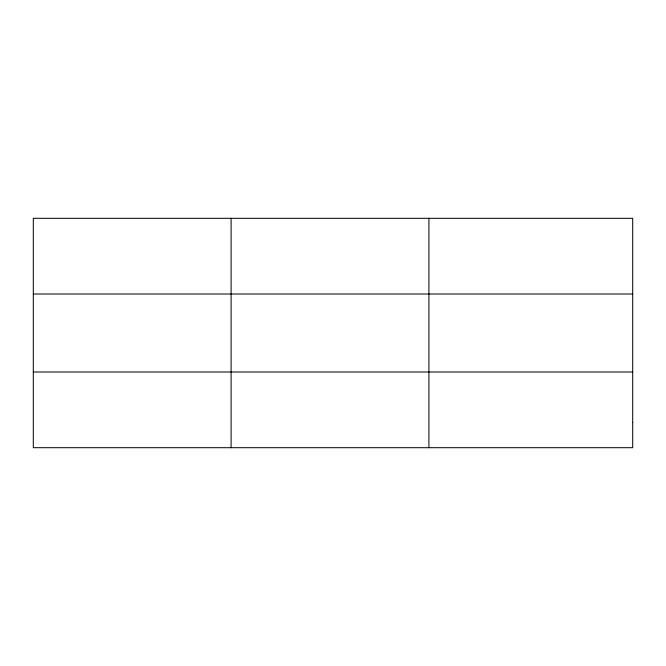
<?xml version="1.0" encoding="UTF-8"?>
<svg xmlns="http://www.w3.org/2000/svg" width="666" height="666" viewBox="0 0 666 666"><rect width="100%" height="100%" fill="white"/><g stroke="black" fill="none" stroke-linecap="round" stroke-linejoin="round"><path stroke-width="1" d="M231.102 218.306L231.102 447.694M428.904 218.306L428.904 447.694M33.3 294.006L632.7 294.006M33.3 371.994L632.7 371.994M632.7 422.46L632.7 447.694L33.3 447.694L33.3 218.306L632.7 218.306L632.7 422.46"/></g></svg>
